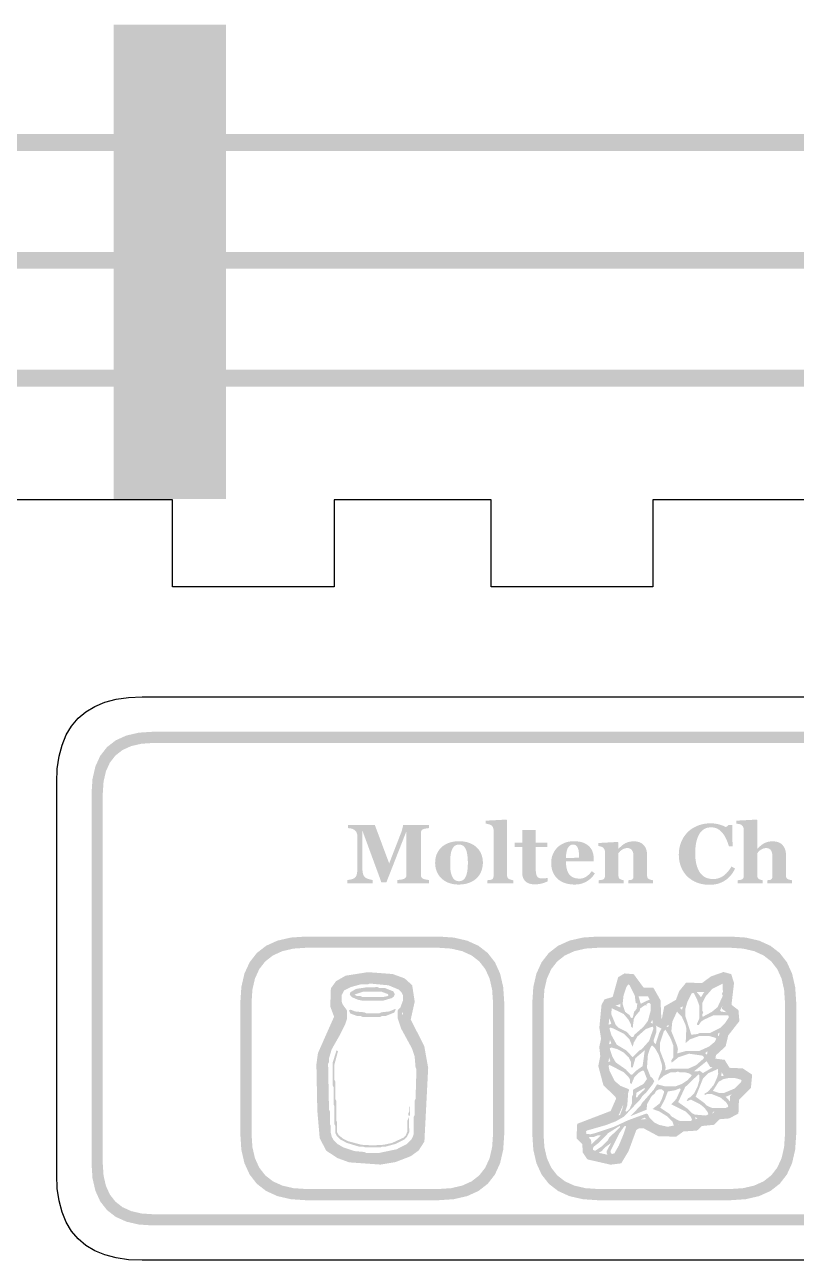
# Model space of a CAD drawing. Header units: millimetres. Extents: x 6 to 294, y 109 to 451.
# Drawn here: x 188.83 to 216.31, y 369.76 to 413.8 of the extents above; entities that cross this region are included whole.
import ezdxf

# ---------------------------------------------------------------- set-up
doc = ezdxf.new("R2010")
doc.units = ezdxf.units.MM
doc.layers.add('CUT', color=1, linetype='Continuous')
doc.layers.add('RASTER', color=7, linetype='Continuous')

msp = doc.modelspace()

# ---------------------------------------------------------------- hatches: boundary and pattern name
at = {"layer": 'RASTER'}
for points in [[(192, 413.8), (196, 413.8), (196, 396.9), (192, 396.9)], [(194.55, 410.42), (194.545, 410.348), (194.531, 410.278), (194.508, 410.21), (194.476, 410.145), (194.436, 410.085), (194.389, 410.031), (194.335, 409.984), (194.275, 409.944), (194.21, 409.912), (194.142, 409.889), (194.072, 409.875), (194, 409.87), (193.928, 409.875), (193.858, 409.889), (193.79, 409.912), (193.725, 409.944), (193.665, 409.984), (193.611, 410.031), (193.564, 410.085), (193.524, 410.145), (193.492, 410.21), (193.469, 410.278), (193.455, 410.348), (193.45, 410.42), (193.455, 410.492), (193.469, 410.562), (193.492, 410.63), (193.524, 410.695), (193.564, 410.755), (193.611, 410.809), (193.665, 410.856), (193.725, 410.896), (193.79, 410.928), (193.858, 410.951), (193.928, 410.965), (194, 410.97), (194.072, 410.965), (194.142, 410.951), (194.21, 410.928), (194.275, 410.896), (194.335, 410.856), (194.389, 410.809), (194.436, 410.755), (194.476, 410.695), (194.508, 410.63), (194.531, 410.562), (194.545, 410.492)], [(178.1, 409.9), (249.9, 409.9), (249.9, 409.3), (178.1, 409.3)], [(178.1, 405.7), (249.9, 405.7), (249.9, 405.1), (178.1, 405.1)], [(194.55, 405.35), (194.545, 405.278), (194.531, 405.208), (194.508, 405.14), (194.476, 405.075), (194.436, 405.015), (194.389, 404.961), (194.335, 404.914), (194.275, 404.874), (194.21, 404.842), (194.142, 404.819), (194.072, 404.805), (194, 404.8), (193.928, 404.805), (193.858, 404.819), (193.79, 404.842), (193.725, 404.874), (193.665, 404.914), (193.611, 404.961), (193.564, 405.015), (193.524, 405.075), (193.492, 405.14), (193.469, 405.208), (193.455, 405.278), (193.45, 405.35), (193.455, 405.422), (193.469, 405.492), (193.492, 405.56), (193.524, 405.625), (193.564, 405.685), (193.611, 405.739), (193.665, 405.786), (193.725, 405.826), (193.79, 405.858), (193.858, 405.881), (193.928, 405.895), (194, 405.9), (194.072, 405.895), (194.142, 405.881), (194.21, 405.858), (194.275, 405.826), (194.335, 405.786), (194.389, 405.739), (194.436, 405.685), (194.476, 405.625), (194.508, 405.56), (194.531, 405.492), (194.545, 405.422)], [(178.1, 401.5), (249.9, 401.5), (249.9, 400.9), (178.1, 400.9)], [(194.55, 400.28), (194.545, 400.208), (194.531, 400.138), (194.508, 400.07), (194.476, 400.005), (194.436, 399.945), (194.389, 399.891), (194.335, 399.844), (194.275, 399.804), (194.21, 399.772), (194.142, 399.749), (194.072, 399.735), (194, 399.73), (193.928, 399.735), (193.858, 399.749), (193.79, 399.772), (193.725, 399.804), (193.665, 399.844), (193.611, 399.891), (193.564, 399.945), (193.524, 400.005), (193.492, 400.07), (193.469, 400.138), (193.455, 400.208), (193.45, 400.28), (193.455, 400.352), (193.469, 400.422), (193.492, 400.49), (193.524, 400.555), (193.564, 400.615), (193.611, 400.669), (193.665, 400.716), (193.725, 400.756), (193.79, 400.788), (193.858, 400.811), (193.928, 400.825), (194, 400.83), (194.072, 400.825), (194.142, 400.811), (194.21, 400.788), (194.275, 400.756), (194.335, 400.716), (194.389, 400.669), (194.436, 400.615), (194.476, 400.555), (194.508, 400.49), (194.531, 400.422), (194.545, 400.352)], [(206.227, 383.2), (205.308, 383.2), (205.308, 383.307), (205.318, 383.308), (205.327, 383.308), (205.336, 383.309), (205.346, 383.31), (205.355, 383.311), (205.364, 383.312), (205.373, 383.313), (205.382, 383.314), (205.391, 383.315), (205.399, 383.317), (205.408, 383.318), (205.416, 383.32), (205.424, 383.322), (205.431, 383.324), (205.439, 383.326), (205.446, 383.329), (205.457, 383.334), (205.467, 383.339), (205.477, 383.344), (205.485, 383.35), (205.493, 383.357), (205.499, 383.364), (205.505, 383.371), (205.509, 383.379), (205.513, 383.388), (205.517, 383.397), (205.52, 383.407), (205.522, 383.418), (205.524, 383.429), (205.525, 383.441), (205.526, 383.453), (205.526, 383.467), (205.526, 385.09), (205.526, 385.103), (205.525, 385.117), (205.523, 385.13), (205.521, 385.143), (205.517, 385.156), (205.514, 385.169), (205.509, 385.181), (205.504, 385.193), (205.498, 385.204), (205.491, 385.215), (205.484, 385.225), (205.477, 385.235), (205.469, 385.244), (205.461, 385.252), (205.452, 385.259), (205.443, 385.265), (205.435, 385.27), (205.426, 385.275), (205.417, 385.28), (205.406, 385.284), (205.394, 385.289), (205.382, 385.293), (205.369, 385.298), (205.354, 385.302), (205.34, 385.306), (205.325, 385.31), (205.312, 385.313), (205.298, 385.316), (205.286, 385.318), (205.273, 385.32), (205.261, 385.322), (205.249, 385.323), (205.249, 385.429), (205.986, 385.468), (206.008, 385.444), (206.008, 383.486), (206.009, 383.472), (206.009, 383.46), (206.011, 383.448), (206.013, 383.437), (206.016, 383.426), (206.019, 383.416), (206.023, 383.406), (206.027, 383.398), (206.032, 383.39), (206.038, 383.382), (206.045, 383.375), (206.052, 383.368), (206.06, 383.361), (206.069, 383.355), (206.079, 383.35), (206.089, 383.345), (206.096, 383.342), (206.104, 383.339), (206.111, 383.336), (206.119, 383.333), (206.127, 383.33), (206.134, 383.327), (206.142, 383.324), (206.15, 383.322), (206.159, 383.319), (206.167, 383.317), (206.176, 383.315), (206.186, 383.313), (206.195, 383.311), (206.205, 383.309), (206.216, 383.308), (206.227, 383.307)], [(216.157, 383.2), (215.275, 383.2), (215.275, 383.307), (215.282, 383.308), (215.29, 383.308), (215.298, 383.309), (215.307, 383.31), (215.316, 383.311), (215.325, 383.312), (215.334, 383.313), (215.344, 383.314), (215.353, 383.315), (215.362, 383.317), (215.371, 383.318), (215.378, 383.32), (215.385, 383.322), (215.392, 383.324), (215.397, 383.326), (215.402, 383.329), (215.41, 383.333), (215.417, 383.338), (215.423, 383.343), (215.429, 383.349), (215.434, 383.355), (215.438, 383.361), (215.442, 383.368), (215.446, 383.376), (215.448, 383.384), (215.451, 383.393), (215.453, 383.403), (215.455, 383.414), (215.456, 383.426), (215.457, 383.438), (215.458, 383.452), (215.458, 383.467), (215.458, 384.152), (215.457, 384.189), (215.454, 384.223), (215.45, 384.255), (215.444, 384.284), (215.436, 384.311), (215.426, 384.336), (215.415, 384.358), (215.402, 384.378), (215.387, 384.395), (215.37, 384.41), (215.353, 384.423), (215.333, 384.434), (215.312, 384.442), (215.29, 384.448), (215.266, 384.451), (215.241, 384.452), (215.227, 384.452), (215.212, 384.451), (215.198, 384.45), (215.185, 384.448), (215.171, 384.446), (215.158, 384.443), (215.145, 384.439), (215.132, 384.435), (215.119, 384.43), (215.107, 384.425), (215.094, 384.419), (215.082, 384.413), (215.07, 384.407), (215.057, 384.399), (215.045, 384.392), (215.033, 384.384), (215.023, 384.376), (215.013, 384.369), (215.004, 384.361), (214.995, 384.354), (214.987, 384.346), (214.979, 384.339), (214.972, 384.331), (214.965, 384.324), (214.959, 384.316), (214.953, 384.309), (214.947, 384.301), (214.941, 384.295), (214.936, 384.288), (214.931, 384.282), (214.926, 384.275), (214.922, 384.269), (214.922, 383.483), (214.922, 383.47), (214.923, 383.457), (214.924, 383.445), (214.925, 383.434), (214.927, 383.424), (214.929, 383.414), (214.932, 383.405), (214.935, 383.397), (214.939, 383.389), (214.943, 383.382), (214.948, 383.375), (214.954, 383.368), (214.961, 383.362), (214.968, 383.356), (214.976, 383.35), (214.985, 383.345), (214.991, 383.342), (214.997, 383.339), (215.003, 383.336), (215.01, 383.333), (215.018, 383.33), (215.026, 383.327), (215.034, 383.324), (215.043, 383.322), (215.052, 383.319), (215.061, 383.317), (215.069, 383.315), (215.078, 383.313), (215.087, 383.311), (215.095, 383.309), (215.104, 383.308), (215.112, 383.307), (215.112, 383.2), (214.222, 383.2), (214.222, 383.307), (214.231, 383.308), (214.241, 383.308), (214.25, 383.309), (214.259, 383.31), (214.268, 383.311), (214.278, 383.312), (214.287, 383.313), (214.296, 383.314), (214.304, 383.315), (214.313, 383.317), (214.321, 383.318), (214.33, 383.32), (214.337, 383.322), (214.345, 383.324), (214.352, 383.326), (214.359, 383.329), (214.371, 383.334), (214.381, 383.339), (214.39, 383.344), (214.399, 383.35), (214.406, 383.357), (214.413, 383.364), (214.418, 383.371), (214.423, 383.379), (214.427, 383.388), (214.43, 383.397), (214.433, 383.407), (214.436, 383.418), (214.438, 383.429), (214.439, 383.441), (214.44, 383.453), (214.44, 383.467), (214.44, 385.1), (214.44, 385.112), (214.439, 385.124), (214.437, 385.136), (214.434, 385.148), (214.431, 385.161), (214.428, 385.174), (214.423, 385.186), (214.418, 385.2), (214.412, 385.212), (214.406, 385.224), (214.399, 385.235), (214.392, 385.246), (214.384, 385.255), (214.375, 385.264), (214.366, 385.272), (214.356, 385.279), (214.349, 385.283), (214.34, 385.288), (214.331, 385.292), (214.321, 385.296), (214.31, 385.299), (214.298, 385.303), (214.285, 385.306), (214.271, 385.309), (214.258, 385.311), (214.244, 385.314), (214.231, 385.316), (214.219, 385.318), (214.206, 385.319), (214.195, 385.321), (214.183, 385.322), (214.172, 385.323), (214.172, 385.429), (214.9, 385.468), (214.922, 385.444), (214.922, 384.436), (214.928, 384.436), (214.941, 384.449), (214.955, 384.461), (214.968, 384.472), (214.981, 384.484), (214.993, 384.495), (215.005, 384.506), (215.017, 384.516), (215.028, 384.526), (215.04, 384.536), (215.052, 384.547), (215.064, 384.557), (215.078, 384.567), (215.092, 384.577), (215.106, 384.587), (215.121, 384.597), (215.137, 384.608), (215.151, 384.616), (215.166, 384.625), (215.182, 384.633), (215.2, 384.64), (215.218, 384.648), (215.237, 384.655), (215.257, 384.661), (215.279, 384.668), (215.301, 384.674), (215.323, 384.679), (215.346, 384.683), (215.369, 384.686), (215.393, 384.689), (215.417, 384.691), (215.442, 384.692), (215.467, 384.693), (215.524, 384.691), (215.578, 384.684), (215.628, 384.674), (215.675, 384.659), (215.717, 384.639), (215.756, 384.616), (215.792, 384.588), (215.823, 384.556), (215.851, 384.521), (215.876, 384.483), (215.896, 384.442), (215.913, 384.399), (215.926, 384.352), (215.935, 384.303), (215.941, 384.252), (215.943, 384.198), (215.943, 383.48), (215.943, 383.467), (215.944, 383.454), (215.945, 383.442), (215.947, 383.431), (215.949, 383.421), (215.952, 383.411), (215.955, 383.402), (215.959, 383.393), (215.963, 383.386), (215.969, 383.378), (215.975, 383.371), (215.982, 383.364), (215.99, 383.358), (215.999, 383.352), (216.008, 383.347), (216.019, 383.342), (216.026, 383.339), (216.033, 383.336), (216.04, 383.334), (216.047, 383.331), (216.054, 383.329), (216.062, 383.326), (216.07, 383.324), (216.078, 383.322), (216.086, 383.319), (216.095, 383.317), (216.104, 383.315), (216.114, 383.314), (216.124, 383.312), (216.134, 383.31), (216.145, 383.308), (216.157, 383.307)], [(203.229, 383.2), (202.103, 383.2), (202.103, 383.314), (202.116, 383.315), (202.129, 383.317), (202.144, 383.318), (202.158, 383.32), (202.174, 383.322), (202.19, 383.324), (202.208, 383.326), (202.225, 383.329), (202.243, 383.331), (202.259, 383.334), (202.273, 383.337), (202.286, 383.34), (202.298, 383.342), (202.308, 383.345), (202.317, 383.348), (202.324, 383.351), (202.337, 383.357), (202.349, 383.363), (202.361, 383.37), (202.371, 383.377), (202.38, 383.385), (202.388, 383.393), (202.395, 383.402), (202.402, 383.411), (202.407, 383.421), (202.412, 383.431), (202.416, 383.442), (202.419, 383.454), (202.422, 383.467), (202.424, 383.48), (202.425, 383.493), (202.425, 383.508), (202.425, 385.06), (201.71, 383.234), (201.526, 383.234), (201.522, 383.247), (201.517, 383.264), (201.511, 383.283), (201.503, 383.306), (201.494, 383.331), (201.484, 383.36), (201.473, 383.391), (201.461, 383.426), (201.448, 383.461), (201.436, 383.494), (201.424, 383.525), (201.414, 383.555), (201.403, 383.583), (201.394, 383.609), (201.385, 383.633), (201.376, 383.656), (200.851, 385.084), (200.851, 383.82), (200.851, 383.776), (200.852, 383.734), (200.854, 383.696), (200.857, 383.66), (200.86, 383.627), (200.864, 383.596), (200.869, 383.568), (200.875, 383.544), (200.881, 383.521), (200.889, 383.499), (200.897, 383.48), (200.906, 383.462), (200.917, 383.445), (200.928, 383.43), (200.94, 383.417), (200.953, 383.405), (200.963, 383.397), (200.975, 383.39), (200.989, 383.382), (201.004, 383.375), (201.021, 383.368), (201.041, 383.361), (201.061, 383.353), (201.084, 383.346), (201.107, 383.34), (201.128, 383.334), (201.147, 383.329), (201.165, 383.325), (201.18, 383.321), (201.194, 383.318), (201.206, 383.316), (201.217, 383.314), (201.217, 383.2), (200.323, 383.2), (200.323, 383.314), (200.333, 383.316), (200.344, 383.317), (200.357, 383.319), (200.371, 383.321), (200.387, 383.324), (200.404, 383.327), (200.423, 383.33), (200.443, 383.334), (200.463, 383.338), (200.482, 383.343), (200.5, 383.349), (200.518, 383.355), (200.534, 383.362), (200.55, 383.37), (200.564, 383.378), (200.578, 383.388), (200.592, 383.399), (200.605, 383.412), (200.617, 383.426), (200.627, 383.443), (200.636, 383.461), (200.645, 383.481), (200.651, 383.502), (200.657, 383.526), (200.662, 383.552), (200.666, 383.58), (200.67, 383.611), (200.673, 383.644), (200.675, 383.68), (200.676, 383.719), (200.677, 383.76), (200.678, 383.804), (200.678, 384.833), (200.677, 384.856), (200.676, 384.878), (200.674, 384.899), (200.672, 384.919), (200.669, 384.938), (200.665, 384.956), (200.66, 384.973), (200.654, 384.989), (200.648, 385.004), (200.641, 385.019), (200.633, 385.032), (200.625, 385.045), (200.616, 385.057), (200.606, 385.068), (200.595, 385.079), (200.584, 385.088), (200.569, 385.099), (200.554, 385.109), (200.54, 385.118), (200.525, 385.126), (200.51, 385.132), (200.494, 385.138), (200.479, 385.143), (200.464, 385.147), (200.448, 385.15), (200.433, 385.153), (200.417, 385.155), (200.402, 385.158), (200.386, 385.16), (200.371, 385.162), (200.355, 385.163), (200.339, 385.164), (200.339, 385.279), (201.296, 385.279), (201.809, 383.906), (202.241, 385.021), (202.246, 385.037), (202.252, 385.053), (202.257, 385.07), (202.262, 385.088), (202.268, 385.107), (202.273, 385.126), (202.278, 385.146), (202.283, 385.167), (202.288, 385.188), (202.292, 385.206), (202.296, 385.223), (202.299, 385.238), (202.301, 385.251), (202.303, 385.262), (202.304, 385.271), (202.305, 385.279), (203.227, 385.279), (203.227, 385.164), (203.215, 385.164), (203.203, 385.163), (203.191, 385.161), (203.179, 385.16), (203.166, 385.158), (203.154, 385.157), (203.141, 385.155), (203.128, 385.153), (203.116, 385.15), (203.103, 385.148), (203.091, 385.145), (203.078, 385.142), (203.066, 385.139), (203.054, 385.136), (203.042, 385.133), (203.03, 385.129), (203.017, 385.124), (203.004, 385.118), (202.993, 385.112), (202.983, 385.105), (202.974, 385.097), (202.966, 385.088), (202.96, 385.079), (202.955, 385.069), (202.951, 385.059), (202.947, 385.048), (202.944, 385.037), (202.941, 385.026), (202.939, 385.014), (202.938, 385.003), (202.937, 384.991), (202.937, 384.978), (202.937, 383.506), (202.937, 383.493), (202.938, 383.481), (202.939, 383.469), (202.941, 383.458), (202.944, 383.447), (202.947, 383.437), (202.951, 383.427), (202.955, 383.418), (202.96, 383.409), (202.966, 383.4), (202.974, 383.392), (202.983, 383.384), (202.993, 383.376), (203.004, 383.369), (203.017, 383.362), (203.03, 383.355), (203.038, 383.352), (203.047, 383.349), (203.057, 383.346), (203.069, 383.342), (203.081, 383.339), (203.095, 383.336), (203.11, 383.333), (203.126, 383.33), (203.142, 383.328), (203.158, 383.325), (203.172, 383.323), (203.185, 383.32), (203.198, 383.319), (203.209, 383.317), (203.22, 383.315), (203.229, 383.314)], [(207.457, 383.267), (207.433, 383.257), (207.409, 383.247), (207.385, 383.238), (207.36, 383.228), (207.335, 383.219), (207.309, 383.21), (207.283, 383.202), (207.256, 383.193), (207.229, 383.186), (207.2, 383.179), (207.17, 383.173), (207.138, 383.169), (207.104, 383.165), (207.07, 383.163), (207.033, 383.161), (206.996, 383.16), (206.94, 383.162), (206.889, 383.167), (206.841, 383.176), (206.797, 383.188), (206.756, 383.204), (206.719, 383.223), (206.686, 383.246), (206.656, 383.272), (206.631, 383.301), (206.608, 383.333), (206.589, 383.369), (206.574, 383.407), (206.561, 383.448), (206.553, 383.492), (206.548, 383.54), (206.546, 383.59), (206.546, 384.489), (206.282, 384.489), (206.282, 384.647), (206.552, 384.647), (206.552, 385.091), (207.028, 385.091), (207.028, 384.647), (207.438, 384.647), (207.438, 384.489), (207.031, 384.489), (207.031, 383.686), (207.031, 383.645), (207.034, 383.607), (207.037, 383.572), (207.043, 383.54), (207.049, 383.511), (207.058, 383.485), (207.067, 383.463), (207.078, 383.443), (207.091, 383.426), (207.107, 383.412), (207.125, 383.399), (207.145, 383.389), (207.167, 383.381), (207.192, 383.376), (207.219, 383.373), (207.249, 383.371), (207.259, 383.371), (207.271, 383.372), (207.283, 383.372), (207.296, 383.373), (207.31, 383.374), (207.326, 383.375), (207.342, 383.376), (207.359, 383.377), (207.376, 383.379), (207.391, 383.38), (207.406, 383.382), (207.419, 383.383), (207.43, 383.385), (207.44, 383.387), (207.449, 383.389), (207.457, 383.39)], [(213.212, 383.144), (213.156, 383.145), (213.1, 383.149), (213.045, 383.155), (212.991, 383.163), (212.938, 383.173), (212.886, 383.186), (212.835, 383.201), (212.785, 383.218), (212.736, 383.238), (212.688, 383.259), (212.642, 383.283), (212.598, 383.309), (212.556, 383.337), (212.515, 383.367), (212.475, 383.399), (212.437, 383.433), (212.402, 383.468), (212.369, 383.506), (212.337, 383.545), (212.308, 383.587), (212.28, 383.63), (212.255, 383.676), (212.231, 383.724), (212.209, 383.773), (212.189, 383.825), (212.172, 383.877), (212.158, 383.931), (212.146, 383.986), (212.137, 384.043), (212.131, 384.1), (212.127, 384.159), (212.125, 384.22), (212.127, 384.279), (212.131, 384.338), (212.137, 384.396), (212.147, 384.452), (212.158, 384.508), (212.173, 384.562), (212.19, 384.615), (212.21, 384.667), (212.232, 384.718), (212.256, 384.767), (212.282, 384.814), (212.311, 384.859), (212.342, 384.903), (212.374, 384.945), (212.409, 384.985), (212.446, 385.024), (212.485, 385.06), (212.525, 385.094), (212.567, 385.125), (212.611, 385.155), (212.656, 385.183), (212.704, 385.208), (212.754, 385.232), (212.805, 385.253), (212.858, 385.272), (212.912, 385.289), (212.966, 385.303), (213.022, 385.314), (213.078, 385.323), (213.136, 385.329), (213.194, 385.333), (213.253, 385.334), (213.296, 385.334), (213.338, 385.332), (213.379, 385.328), (213.419, 385.324), (213.457, 385.318), (213.495, 385.311), (213.532, 385.302), (213.568, 385.293), (213.603, 385.282), (213.637, 385.271), (213.669, 385.26), (213.699, 385.248), (213.729, 385.236), (213.757, 385.224), (213.783, 385.211), (213.809, 385.198), (213.899, 385.279), (214.027, 385.279), (214.04, 384.52), (213.911, 384.52), (213.883, 384.604), (213.853, 384.682), (213.823, 384.754), (213.79, 384.821), (213.757, 384.882), (213.722, 384.937), (213.685, 384.986), (213.647, 385.03), (213.608, 385.068), (213.566, 385.101), (213.523, 385.129), (213.477, 385.152), (213.429, 385.169), (213.379, 385.182), (213.327, 385.19), (213.272, 385.192), (213.206, 385.188), (213.143, 385.177), (213.084, 385.158), (213.03, 385.132), (212.98, 385.097), (212.934, 385.056), (212.891, 385.007), (212.853, 384.95), (212.82, 384.886), (212.791, 384.816), (212.766, 384.74), (212.746, 384.658), (212.73, 384.57), (212.719, 384.476), (212.712, 384.376), (212.71, 384.269), (212.711, 384.209), (212.713, 384.15), (212.717, 384.094), (212.722, 384.04), (212.729, 383.988), (212.738, 383.939), (212.748, 383.892), (212.759, 383.847), (212.772, 383.804), (212.785, 383.763), (212.8, 383.725), (212.816, 383.689), (212.832, 383.655), (212.85, 383.622), (212.868, 383.593), (212.887, 383.565), (212.909, 383.538), (212.932, 383.513), (212.955, 383.49), (212.98, 383.468), (213.005, 383.449), (213.032, 383.431), (213.059, 383.415), (213.088, 383.401), (213.117, 383.389), (213.147, 383.379), (213.178, 383.37), (213.21, 383.362), (213.242, 383.357), (213.275, 383.353), (213.309, 383.35), (213.344, 383.349), (213.395, 383.351), (213.444, 383.356), (213.492, 383.365), (213.538, 383.377), (213.583, 383.393), (213.627, 383.412), (213.669, 383.435), (213.71, 383.461), (213.749, 383.49), (213.788, 383.524), (213.826, 383.56), (213.863, 383.601), (213.899, 383.645), (213.934, 383.692), (213.969, 383.743), (214.002, 383.798), (214.128, 383.721), (214.112, 383.69), (214.095, 383.659), (214.078, 383.629), (214.061, 383.599), (214.042, 383.571), (214.024, 383.543), (214.004, 383.517), (213.984, 383.491), (213.964, 383.466), (213.943, 383.442), (213.92, 383.418), (213.898, 383.396), (213.874, 383.375), (213.849, 383.354), (213.824, 383.334), (213.798, 383.316), (213.769, 383.296), (213.739, 383.278), (213.708, 383.26), (213.677, 383.244), (213.644, 383.229), (213.611, 383.215), (213.577, 383.202), (213.543, 383.19), (213.507, 383.179), (213.47, 383.17), (213.431, 383.162), (213.39, 383.156), (213.348, 383.151), (213.304, 383.147), (213.259, 383.145), (213.212, 383.144)], [(211.208, 383.2), (210.327, 383.2), (210.327, 383.307), (210.334, 383.308), (210.341, 383.308), (210.349, 383.309), (210.357, 383.31), (210.366, 383.311), (210.375, 383.312), (210.384, 383.313), (210.394, 383.314), (210.404, 383.315), (210.413, 383.317), (210.421, 383.318), (210.429, 383.32), (210.436, 383.322), (210.443, 383.324), (210.449, 383.326), (210.454, 383.329), (210.461, 383.333), (210.468, 383.338), (210.475, 383.343), (210.48, 383.349), (210.486, 383.355), (210.49, 383.361), (210.494, 383.368), (210.498, 383.376), (210.501, 383.384), (210.504, 383.393), (210.506, 383.403), (210.508, 383.414), (210.509, 383.426), (210.51, 383.438), (210.511, 383.452), (210.511, 383.467), (210.511, 384.152), (210.51, 384.188), (210.508, 384.222), (210.503, 384.254), (210.497, 384.283), (210.49, 384.31), (210.48, 384.335), (210.469, 384.357), (210.456, 384.377), (210.442, 384.395), (210.426, 384.41), (210.408, 384.423), (210.388, 384.434), (210.367, 384.442), (210.345, 384.448), (210.32, 384.451), (210.294, 384.452), (210.28, 384.452), (210.266, 384.451), (210.252, 384.45), (210.238, 384.448), (210.224, 384.446), (210.211, 384.443), (210.198, 384.439), (210.185, 384.435), (210.173, 384.43), (210.16, 384.425), (210.148, 384.419), (210.135, 384.413), (210.123, 384.407), (210.111, 384.399), (210.099, 384.392), (210.086, 384.384), (210.076, 384.376), (210.066, 384.369), (210.057, 384.361), (210.048, 384.354), (210.04, 384.346), (210.032, 384.339), (210.025, 384.331), (210.018, 384.324), (210.012, 384.316), (210.006, 384.309), (210, 384.301), (209.995, 384.295), (209.989, 384.288), (209.984, 384.282), (209.98, 384.275), (209.975, 384.269), (209.975, 383.483), (209.975, 383.47), (209.976, 383.458), (209.977, 383.447), (209.979, 383.436), (209.981, 383.425), (209.983, 383.415), (209.986, 383.406), (209.99, 383.397), (209.994, 383.389), (209.998, 383.381), (210.003, 383.374), (210.009, 383.367), (210.015, 383.361), (210.022, 383.355), (210.03, 383.35), (210.038, 383.345), (210.044, 383.342), (210.051, 383.339), (210.057, 383.336), (210.064, 383.333), (210.072, 383.33), (210.08, 383.327), (210.088, 383.324), (210.097, 383.322), (210.105, 383.319), (210.114, 383.317), (210.123, 383.315), (210.131, 383.313), (210.14, 383.311), (210.149, 383.309), (210.157, 383.308), (210.166, 383.307), (210.166, 383.2), (209.275, 383.2), (209.275, 383.307), (209.284, 383.308), (209.293, 383.309), (209.302, 383.309), (209.312, 383.31), (209.321, 383.311), (209.33, 383.313), (209.34, 383.314), (209.349, 383.315), (209.358, 383.316), (209.367, 383.318), (209.375, 383.319), (209.383, 383.321), (209.391, 383.323), (209.399, 383.325), (209.406, 383.327), (209.413, 383.329), (209.424, 383.333), (209.434, 383.338), (209.444, 383.343), (209.452, 383.349), (209.46, 383.356), (209.466, 383.363), (209.472, 383.371), (209.477, 383.379), (209.481, 383.387), (209.485, 383.397), (209.488, 383.407), (209.49, 383.418), (209.492, 383.429), (209.494, 383.441), (209.494, 383.453), (209.495, 383.467), (209.495, 384.319), (209.494, 384.33), (209.493, 384.342), (209.491, 384.353), (209.489, 384.364), (209.485, 384.375), (209.481, 384.386), (209.477, 384.397), (209.471, 384.408), (209.465, 384.419), (209.459, 384.429), (209.452, 384.439), (209.444, 384.448), (209.436, 384.457), (209.428, 384.465), (209.419, 384.473), (209.41, 384.48), (209.403, 384.485), (209.396, 384.489), (209.388, 384.493), (209.38, 384.496), (209.371, 384.5), (209.362, 384.503), (209.353, 384.507), (209.343, 384.51), (209.333, 384.512), (209.322, 384.515), (209.312, 384.517), (209.301, 384.519), (209.289, 384.521), (209.278, 384.523), (209.266, 384.524), (209.254, 384.526), (209.254, 384.633), (209.953, 384.671), (209.975, 384.649), (209.975, 384.436), (209.981, 384.436), (209.991, 384.446), (210.003, 384.456), (210.014, 384.466), (210.026, 384.477), (210.039, 384.488), (210.052, 384.499), (210.066, 384.512), (210.081, 384.524), (210.095, 384.537), (210.109, 384.549), (210.123, 384.56), (210.137, 384.571), (210.15, 384.581), (210.163, 384.59), (210.176, 384.599), (210.189, 384.608), (210.203, 384.616), (210.218, 384.625), (210.234, 384.633), (210.252, 384.64), (210.27, 384.648), (210.289, 384.655), (210.31, 384.661), (210.331, 384.668), (210.353, 384.674), (210.376, 384.679), (210.399, 384.683), (210.422, 384.686), (210.445, 384.689), (210.469, 384.691), (210.494, 384.692), (210.519, 384.693), (210.576, 384.691), (210.63, 384.684), (210.681, 384.674), (210.727, 384.659), (210.77, 384.64), (210.81, 384.616), (210.845, 384.589), (210.877, 384.557), (210.905, 384.522), (210.929, 384.484), (210.949, 384.443), (210.966, 384.4), (210.979, 384.353), (210.989, 384.304), (210.994, 384.252), (210.996, 384.198), (210.996, 383.48), (210.996, 383.467), (210.997, 383.454), (210.998, 383.442), (211, 383.431), (211.002, 383.421), (211.005, 383.411), (211.008, 383.402), (211.012, 383.393), (211.017, 383.386), (211.022, 383.378), (211.028, 383.371), (211.035, 383.364), (211.043, 383.358), (211.052, 383.352), (211.062, 383.347), (211.072, 383.342), (211.078, 383.34), (211.085, 383.337), (211.091, 383.334), (211.098, 383.332), (211.106, 383.329), (211.114, 383.327), (211.122, 383.324), (211.13, 383.322), (211.139, 383.319), (211.148, 383.317), (211.157, 383.315), (211.167, 383.313), (211.177, 383.311), (211.187, 383.309), (211.198, 383.308), (211.208, 383.307)]]:
    msp.add_hatch(color=7, dxfattribs=at).paths.add_polyline_path(points)
h = msp.add_hatch(color=7, dxfattribs=at)
h.paths.add_polyline_path([(191.207, 386.4), (191.241, 386.916), (191.344, 387.362), (191.516, 387.741), (191.757, 388.05), (192.066, 388.291), (192.444, 388.463), (192.891, 388.566), (193.407, 388.6), (250.607, 388.6), (251.122, 388.566), (251.569, 388.463), (251.947, 388.291), (252.257, 388.05), (252.497, 387.741), (252.669, 387.362), (252.772, 386.916), (252.807, 386.4), (252.807, 373.2), (252.772, 372.684), (252.669, 372.237), (252.497, 371.859), (252.257, 371.55), (251.947, 371.309), (251.569, 371.138), (251.122, 371.034), (250.607, 371), (193.407, 371), (192.891, 371.034), (192.444, 371.138), (192.066, 371.309), (191.757, 371.55), (191.516, 371.859), (191.344, 372.237), (191.241, 372.684), (191.207, 373.2)])
h.paths.add_polyline_path([(191.607, 386.4), (191.607, 373.2), (191.635, 372.778), (191.719, 372.413), (191.86, 372.103), (192.057, 371.85), (192.31, 371.653), (192.619, 371.513), (192.985, 371.428), (193.407, 371.4), (250.607, 371.4), (251.028, 371.428), (251.394, 371.513), (251.703, 371.653), (251.957, 371.85), (252.153, 372.103), (252.294, 372.413), (252.378, 372.778), (252.407, 373.2), (252.407, 386.4), (252.378, 386.822), (252.294, 387.188), (252.153, 387.497), (251.957, 387.75), (251.703, 387.947), (251.394, 388.088), (251.028, 388.172), (250.607, 388.2), (193.407, 388.2), (192.985, 388.172), (192.619, 388.088), (192.31, 387.947), (192.057, 387.75), (191.86, 387.497), (191.719, 387.188), (191.635, 386.822), (191.607, 386.4)], flags=0)
h = msp.add_hatch(color=7, dxfattribs=at)
h.paths.add_polyline_path([(204.923, 384.48), (204.949, 384.454), (204.974, 384.427), (204.997, 384.399), (205.018, 384.369), (205.038, 384.338), (205.057, 384.306), (205.073, 384.273), (205.088, 384.239), (205.102, 384.203), (205.113, 384.167), (205.123, 384.13), (205.131, 384.092), (205.137, 384.054), (205.142, 384.014), (205.145, 383.975), (205.145, 383.934), (205.145, 383.894), (205.142, 383.854), (205.138, 383.815), (205.131, 383.776), (205.123, 383.738), (205.114, 383.7), (205.102, 383.663), (205.089, 383.627), (205.074, 383.592), (205.058, 383.557), (205.039, 383.525), (205.02, 383.493), (204.998, 383.463), (204.975, 383.434), (204.951, 383.406), (204.924, 383.38), (204.895, 383.354), (204.864, 383.328), (204.831, 383.305), (204.797, 383.283), (204.762, 383.263), (204.726, 383.244), (204.688, 383.227), (204.648, 383.212), (204.607, 383.198), (204.565, 383.186), (204.521, 383.176), (204.476, 383.168), (204.43, 383.161), (204.382, 383.157), (204.332, 383.154), (204.281, 383.153), (204.237, 383.154), (204.194, 383.156), (204.151, 383.16), (204.11, 383.166), (204.069, 383.173), (204.029, 383.182), (203.99, 383.192), (203.952, 383.204), (203.915, 383.218), (203.879, 383.233), (203.845, 383.25), (203.811, 383.268), (203.778, 383.289), (203.747, 383.31), (203.716, 383.333), (203.687, 383.358), (203.659, 383.383), (203.634, 383.41), (203.61, 383.438), (203.587, 383.468), (203.566, 383.499), (203.546, 383.531), (203.528, 383.565), (203.511, 383.601), (203.496, 383.637), (203.483, 383.675), (203.471, 383.714), (203.462, 383.754), (203.455, 383.794), (203.45, 383.836), (203.447, 383.879), (203.446, 383.924), (203.447, 383.967), (203.45, 384.009), (203.454, 384.05), (203.46, 384.09), (203.468, 384.128), (203.478, 384.165), (203.489, 384.202), (203.503, 384.236), (203.518, 384.27), (203.534, 384.303), (203.553, 384.335), (203.573, 384.366), (203.595, 384.396), (203.619, 384.425), (203.645, 384.453), (203.672, 384.48), (203.7, 384.505), (203.729, 384.529), (203.76, 384.551), (203.793, 384.571), (203.827, 384.59), (203.863, 384.608), (203.9, 384.624), (203.939, 384.639), (203.98, 384.652), (204.021, 384.664), (204.064, 384.674), (204.107, 384.682), (204.152, 384.688), (204.199, 384.692), (204.246, 384.695), (204.294, 384.696), (204.345, 384.695), (204.394, 384.692), (204.441, 384.688), (204.487, 384.682), (204.532, 384.674), (204.574, 384.664), (204.616, 384.652), (204.655, 384.639), (204.694, 384.624), (204.731, 384.608), (204.766, 384.59), (204.8, 384.571), (204.833, 384.551), (204.864, 384.529), (204.894, 384.505), (204.923, 384.48)])
h.paths.add_polyline_path([(204.548, 383.465), (204.556, 383.486), (204.563, 383.508), (204.57, 383.532), (204.576, 383.556), (204.582, 383.581), (204.587, 383.608), (204.591, 383.636), (204.595, 383.664), (204.599, 383.694), (204.602, 383.725), (204.605, 383.758), (204.607, 383.791), (204.609, 383.826), (204.61, 383.862), (204.611, 383.899), (204.611, 383.937), (204.611, 383.963), (204.61, 383.99), (204.609, 384.018), (204.607, 384.047), (204.605, 384.076), (204.603, 384.107), (204.6, 384.139), (204.596, 384.171), (204.592, 384.203), (204.588, 384.234), (204.583, 384.262), (204.578, 384.289), (204.572, 384.314), (204.566, 384.338), (204.559, 384.359), (204.552, 384.379), (204.543, 384.402), (204.533, 384.423), (204.522, 384.443), (204.51, 384.462), (204.498, 384.479), (204.484, 384.495), (204.47, 384.51), (204.455, 384.524), (204.439, 384.537), (204.422, 384.547), (204.403, 384.556), (204.384, 384.564), (204.364, 384.57), (204.343, 384.574), (204.321, 384.576), (204.297, 384.577), (204.272, 384.576), (204.248, 384.573), (204.225, 384.569), (204.204, 384.563), (204.184, 384.555), (204.165, 384.545), (204.147, 384.533), (204.131, 384.52), (204.116, 384.505), (204.102, 384.489), (204.088, 384.472), (204.076, 384.454), (204.064, 384.435), (204.054, 384.415), (204.044, 384.394), (204.035, 384.372), (204.028, 384.351), (204.021, 384.328), (204.015, 384.305), (204.009, 384.281), (204.004, 384.256), (204, 384.231), (203.996, 384.204), (203.993, 384.176), (203.99, 384.148), (203.988, 384.12), (203.986, 384.091), (203.984, 384.062), (203.983, 384.033), (203.982, 384.003), (203.981, 383.973), (203.981, 383.943), (203.981, 383.904), (203.982, 383.866), (203.982, 383.831), (203.983, 383.797), (203.985, 383.765), (203.987, 383.734), (203.989, 383.705), (203.991, 383.678), (203.994, 383.652), (203.998, 383.626), (204.003, 383.6), (204.009, 383.573), (204.015, 383.547), (204.023, 383.521), (204.032, 383.494), (204.041, 383.468), (204.05, 383.446), (204.06, 383.425), (204.07, 383.405), (204.082, 383.387), (204.095, 383.369), (204.108, 383.353), (204.122, 383.338), (204.138, 383.325), (204.154, 383.312), (204.171, 383.301), (204.19, 383.292), (204.209, 383.285), (204.23, 383.279), (204.251, 383.275), (204.274, 383.273), (204.297, 383.272), (204.319, 383.273), (204.34, 383.275), (204.36, 383.279), (204.379, 383.284), (204.397, 383.291), (204.415, 383.299), (204.432, 383.309), (204.448, 383.321), (204.464, 383.334), (204.478, 383.348), (204.492, 383.364), (204.505, 383.381), (204.517, 383.4), (204.528, 383.42), (204.538, 383.442), (204.548, 383.465)], flags=0)
h = msp.add_hatch(color=7, dxfattribs=at)
h.paths.add_polyline_path([(209.134, 383.55), (209.121, 383.529), (209.107, 383.509), (209.093, 383.489), (209.078, 383.469), (209.062, 383.449), (209.045, 383.43), (209.028, 383.411), (209.01, 383.393), (208.992, 383.374), (208.973, 383.357), (208.953, 383.34), (208.933, 383.324), (208.912, 383.308), (208.891, 383.294), (208.868, 383.279), (208.846, 383.266), (208.821, 383.252), (208.796, 383.24), (208.772, 383.228), (208.747, 383.217), (208.722, 383.207), (208.697, 383.198), (208.672, 383.189), (208.647, 383.182), (208.622, 383.175), (208.595, 383.169), (208.568, 383.164), (208.539, 383.16), (208.51, 383.157), (208.48, 383.155), (208.449, 383.154), (208.416, 383.153), (208.363, 383.154), (208.312, 383.157), (208.262, 383.162), (208.215, 383.169), (208.169, 383.177), (208.125, 383.188), (208.083, 383.2), (208.042, 383.215), (208.004, 383.231), (207.967, 383.248), (207.932, 383.267), (207.898, 383.287), (207.867, 383.308), (207.837, 383.331), (207.809, 383.355), (207.782, 383.38), (207.757, 383.407), (207.734, 383.435), (207.713, 383.463), (207.693, 383.494), (207.674, 383.525), (207.658, 383.557), (207.643, 383.591), (207.629, 383.626), (207.617, 383.661), (207.607, 383.698), (207.598, 383.735), (207.591, 383.773), (207.586, 383.812), (207.582, 383.851), (207.579, 383.891), (207.579, 383.932), (207.579, 383.97), (207.582, 384.006), (207.586, 384.043), (207.592, 384.079), (207.6, 384.114), (207.609, 384.15), (207.621, 384.184), (207.634, 384.219), (207.648, 384.253), (207.664, 384.285), (207.681, 384.317), (207.7, 384.348), (207.72, 384.378), (207.742, 384.407), (207.765, 384.435), (207.79, 384.463), (207.815, 384.488), (207.843, 384.512), (207.872, 384.535), (207.902, 384.557), (207.934, 384.577), (207.968, 384.596), (208.004, 384.614), (208.041, 384.631), (208.079, 384.646), (208.119, 384.659), (208.16, 384.67), (208.201, 384.679), (208.244, 384.687), (208.288, 384.692), (208.334, 384.695), (208.38, 384.696), (208.43, 384.695), (208.478, 384.692), (208.523, 384.689), (208.567, 384.683), (208.608, 384.676), (208.646, 384.668), (208.683, 384.657), (208.717, 384.646), (208.749, 384.633), (208.78, 384.619), (208.809, 384.603), (208.837, 384.586), (208.864, 384.569), (208.889, 384.55), (208.913, 384.529), (208.935, 384.508), (208.955, 384.487), (208.974, 384.464), (208.991, 384.441), (209.007, 384.417), (209.022, 384.392), (209.035, 384.366), (209.046, 384.339), (209.057, 384.311), (209.066, 384.283), (209.073, 384.254), (209.08, 384.224), (209.085, 384.195), (209.089, 384.165), (209.092, 384.135), (209.094, 384.104), (209.095, 384.073), (209.095, 383.978), (208.104, 383.978), (208.106, 383.905), (208.112, 383.837), (208.121, 383.773), (208.133, 383.713), (208.15, 383.659), (208.17, 383.608), (208.193, 383.562), (208.22, 383.521), (208.251, 383.484), (208.287, 383.452), (208.326, 383.425), (208.37, 383.403), (208.418, 383.386), (208.47, 383.374), (208.527, 383.367), (208.588, 383.364), (208.622, 383.365), (208.655, 383.369), (208.687, 383.375), (208.719, 383.383), (208.749, 383.394), (208.779, 383.406), (208.808, 383.422), (208.835, 383.44), (208.862, 383.459), (208.888, 383.48), (208.913, 383.502), (208.937, 383.525), (208.96, 383.55), (208.982, 383.575), (209.003, 383.602), (209.023, 383.631)])
h.paths.add_polyline_path([(208.575, 384.107), (208.575, 384.129), (208.574, 384.151), (208.573, 384.173), (208.572, 384.196), (208.571, 384.218), (208.57, 384.241), (208.568, 384.264), (208.566, 384.287), (208.563, 384.309), (208.561, 384.331), (208.557, 384.351), (208.554, 384.371), (208.55, 384.389), (208.545, 384.406), (208.54, 384.423), (208.535, 384.438), (208.529, 384.454), (208.522, 384.47), (208.514, 384.485), (208.506, 384.498), (208.497, 384.511), (208.487, 384.522), (208.478, 384.532), (208.467, 384.542), (208.456, 384.55), (208.444, 384.557), (208.431, 384.563), (208.418, 384.568), (208.404, 384.572), (208.389, 384.575), (208.374, 384.576), (208.358, 384.577), (208.33, 384.575), (208.304, 384.57), (208.28, 384.561), (208.256, 384.548), (208.235, 384.532), (208.214, 384.513), (208.195, 384.489), (208.178, 384.463), (208.162, 384.432), (208.148, 384.397), (208.136, 384.358), (208.126, 384.315), (208.118, 384.268), (208.111, 384.216), (208.107, 384.161), (208.104, 384.101)], flags=0)
h = msp.add_hatch(color=7, dxfattribs=at)
h.paths.add_polyline_path([(196.507, 378.95), (196.543, 379.501), (196.653, 379.978), (196.837, 380.382), (197.094, 380.713), (197.425, 380.97), (197.828, 381.153), (198.306, 381.263), (198.857, 381.3), (203.557, 381.3), (204.107, 381.263), (204.585, 381.153), (204.989, 380.97), (205.319, 380.713), (205.576, 380.382), (205.76, 379.978), (205.87, 379.501), (205.907, 378.95), (205.907, 374.25), (205.87, 373.699), (205.76, 373.222), (205.576, 372.818), (205.319, 372.487), (204.989, 372.23), (204.585, 372.047), (204.107, 371.937), (203.557, 371.9), (198.857, 371.9), (198.306, 371.937), (197.828, 372.047), (197.425, 372.23), (197.094, 372.487), (196.837, 372.818), (196.653, 373.222), (196.543, 373.699), (196.507, 374.25)])
h.paths.add_polyline_path([(196.907, 378.95), (196.907, 374.25), (196.937, 373.793), (197.028, 373.397), (197.181, 373.062), (197.394, 372.788), (197.668, 372.574), (198.003, 372.422), (198.4, 372.33), (198.857, 372.3), (203.557, 372.3), (204.014, 372.33), (204.41, 372.422), (204.745, 372.574), (205.019, 372.787), (205.232, 373.062), (205.385, 373.397), (205.476, 373.793), (205.507, 374.25), (205.507, 378.95), (205.476, 379.407), (205.385, 379.803), (205.232, 380.138), (205.019, 380.413), (204.745, 380.626), (204.41, 380.778), (204.014, 380.87), (203.557, 380.9), (198.857, 380.9), (198.4, 380.87), (198.003, 380.778), (197.668, 380.626), (197.394, 380.412), (197.181, 380.138), (197.028, 379.803), (196.937, 379.407), (196.907, 378.95)], flags=0)
h = msp.add_hatch(color=7, dxfattribs=at)
h.paths.add_polyline_path([(206.907, 378.95), (206.943, 379.501), (207.053, 379.978), (207.237, 380.382), (207.494, 380.713), (207.825, 380.97), (208.228, 381.153), (208.706, 381.263), (209.257, 381.3), (213.957, 381.3), (214.507, 381.263), (214.985, 381.153), (215.389, 380.97), (215.719, 380.713), (215.976, 380.382), (216.16, 379.978), (216.27, 379.501), (216.307, 378.95), (216.307, 374.25), (216.27, 373.699), (216.16, 373.222), (215.976, 372.818), (215.719, 372.487), (215.389, 372.23), (214.985, 372.047), (214.507, 371.937), (213.957, 371.9), (209.257, 371.9), (208.706, 371.937), (208.228, 372.047), (207.825, 372.23), (207.494, 372.487), (207.237, 372.818), (207.053, 373.222), (206.943, 373.699), (206.907, 374.25)])
h.paths.add_polyline_path([(207.307, 378.95), (207.307, 374.25), (207.337, 373.793), (207.428, 373.397), (207.581, 373.062), (207.794, 372.788), (208.068, 372.574), (208.403, 372.422), (208.8, 372.33), (209.257, 372.3), (213.957, 372.3), (214.414, 372.33), (214.81, 372.422), (215.145, 372.574), (215.419, 372.787), (215.632, 373.062), (215.785, 373.397), (215.876, 373.793), (215.907, 374.25), (215.907, 378.95), (215.876, 379.407), (215.785, 379.803), (215.632, 380.138), (215.419, 380.413), (215.145, 380.626), (214.81, 380.778), (214.414, 380.87), (213.957, 380.9), (209.257, 380.9), (208.8, 380.87), (208.403, 380.778), (208.068, 380.626), (207.794, 380.412), (207.581, 380.138), (207.428, 379.803), (207.337, 379.407), (207.307, 378.95)], flags=0)
h = msp.add_hatch(color=7, dxfattribs=at)
h.paths.add_polyline_path([(201.052, 380.03), (201.934, 379.963), (202.36, 379.807), (202.628, 379.565), (202.718, 378.978), (202.576, 378.343), (203.058, 377.394), (203.198, 376.617), (203.063, 373.991), (202.86, 373.676), (202.578, 373.47), (202.032, 373.26), (201.503, 373.171), (200.383, 373.251), (199.969, 373.403), (199.569, 373.664), (199.335, 374.108), (199.249, 375.089), (199.216, 376.745), (199.272, 377.146), (199.846, 378.443), (199.71, 378.809), (199.732, 379.455), (199.916, 379.709), (200.257, 379.904)])
h.paths.add_polyline_path([(201.065, 379.708), (200.365, 379.597), (200.134, 379.465), (200.048, 379.346), (200.032, 378.862), (200.191, 378.432), (199.583, 377.057), (199.537, 376.726), (199.568, 375.107), (199.648, 374.2), (199.813, 373.886), (200.113, 373.691), (200.451, 373.567), (201.488, 373.493), (201.948, 373.571), (202.423, 373.753), (202.623, 373.9), (202.748, 374.092), (202.876, 376.597), (202.752, 377.291), (202.239, 378.301), (202.392, 378.989), (202.329, 379.404), (202.191, 379.528), (201.866, 379.647), (201.065, 379.708)], flags=0)
h = msp.add_hatch(color=7, dxfattribs=at)
h.paths.add_polyline_path([(200.863, 379.776), (201.528, 379.786), (201.592, 379.754), (201.72, 379.754), (202.074, 379.658), (202.308, 379.539), (202.372, 379.474), (202.459, 379.304), (202.491, 379.08), (202.459, 379.015), (202.459, 378.855), (202.372, 378.685), (202.266, 378.566), (202.298, 378.309), (202.481, 377.914), (202.844, 377.249), (202.94, 376.8), (202.94, 375.772), (202.908, 375.708), (202.908, 375.034), (202.876, 374.97), (202.876, 374.295), (202.844, 374.135), (202.757, 373.965), (202.533, 373.74), (202.074, 373.525), (201.656, 373.428), (201.431, 373.428), (201.367, 373.396), (201.046, 373.396), (200.982, 373.428), (200.564, 373.46), (200.243, 373.557), (199.88, 373.74), (199.688, 373.932), (199.601, 374.103), (199.537, 374.359), (199.505, 375.323), (199.473, 375.387), (199.473, 376.896), (199.601, 377.346), (200.083, 378.245), (200.147, 378.469), (200.137, 378.588), (200.041, 378.685), (199.954, 378.855), (199.922, 379.208), (200.041, 379.474), (200.169, 379.571), (200.532, 379.722)])
h.paths.add_polyline_path([(201.11, 379.625), (201.046, 379.593), (200.789, 379.593), (200.436, 379.497), (200.202, 379.378), (200.115, 379.208), (200.115, 378.983), (200.147, 378.887), (200.308, 378.662), (200.308, 378.373), (200.243, 378.18), (200.041, 377.773), (199.762, 377.281), (199.665, 376.96), (199.665, 376.832), (199.633, 376.768), (199.665, 375.13), (199.697, 375.066), (199.697, 374.616), (199.73, 374.552), (199.73, 374.295), (199.762, 374.167), (199.816, 374.061), (199.977, 373.9), (200.179, 373.782), (200.564, 373.653), (200.918, 373.621), (200.982, 373.589), (201.463, 373.589), (202.074, 373.717), (202.436, 373.9), (202.597, 374.061), (202.651, 374.167), (202.684, 374.263), (202.684, 374.873), (202.716, 374.937), (202.716, 375.451), (202.748, 375.515), (202.78, 376.575), (202.748, 376.639), (202.716, 377.025), (202.619, 377.314), (202.234, 378.02), (202.106, 378.405), (202.106, 378.662), (202.212, 378.781), (202.298, 379.015), (202.298, 379.208), (202.244, 379.314), (202.147, 379.41), (201.785, 379.561)], flags=0)
h.paths.add_polyline_path([(200.991, 379.487), (201.399, 379.497), (201.463, 379.465), (201.656, 379.465), (201.955, 379.346), (202.009, 379.24), (201.968, 379.153), (201.89, 379.102), (201.592, 379.015), (200.853, 379.015), (200.693, 379.047), (200.491, 379.134), (200.426, 379.198), (200.404, 379.24), (200.426, 379.314), (200.629, 379.433)], flags=0)
h.paths.add_polyline_path([(200.885, 379.336), (200.574, 379.23), (200.661, 379.176), (200.789, 379.176), (200.853, 379.144), (201.592, 379.144), (201.752, 379.176), (201.785, 379.208), (201.762, 379.25), (201.528, 379.336)], flags=0)
h.paths.add_polyline_path([(202.019, 378.717), (202.041, 378.694), (201.987, 378.588), (201.688, 378.469), (201.56, 378.469), (201.496, 378.437), (200.853, 378.437), (200.789, 378.469), (200.661, 378.469), (200.426, 378.556), (200.372, 378.662), (200.436, 378.694), (200.596, 378.63), (200.918, 378.598), (200.982, 378.566), (201.463, 378.566), (201.528, 378.598), (201.817, 378.63)], flags=0)
h.paths.add_polyline_path([(199.932, 377.24), (199.986, 377.217), (199.858, 376.736), (199.858, 376.19), (199.89, 376.125), (199.89, 375.515), (199.922, 375.451), (199.922, 374.745), (199.954, 374.681), (199.954, 374.327), (200.009, 374.221), (200.169, 374.093), (200.34, 374.006), (200.821, 373.878), (201.216, 373.855), (201.624, 373.878), (201.913, 373.942), (202.308, 374.125), (202.404, 374.221), (202.459, 374.359), (202.459, 374.745), (202.513, 374.864), (202.523, 374.327), (202.436, 374.157), (202.34, 374.061), (202.041, 373.91), (201.688, 373.814), (201.56, 373.814), (201.496, 373.782), (200.95, 373.782), (200.885, 373.814), (200.725, 373.814), (200.308, 373.942), (200.073, 374.061), (199.945, 374.189), (199.89, 374.295), (199.89, 374.552), (199.858, 374.616), (199.858, 375.259), (199.826, 375.323), (199.826, 375.933), (199.794, 375.997), (199.794, 376.8)], flags=0)
h.paths.add_polyline_path([(202.533, 375.249), (202.555, 375.226), (202.555, 374.937), (202.523, 374.905), (202.491, 374.937), (202.491, 375.002), (202.523, 375.066)], flags=0)
h = msp.add_hatch(color=7, dxfattribs=at)
h.paths.add_polyline_path([(213.714, 380.034), (213.991, 379.963), (214.092, 379.642), (214.001, 378.867), (214.249, 378.676), (214.284, 378.286), (213.886, 377.776), (213.793, 377.386), (213.449, 377.069), (213.429, 376.955), (213.434, 376.948), (213.759, 376.904), (213.931, 376.621), (214.401, 376.6), (214.738, 376.375), (214.694, 375.906), (214.267, 375.473), (214.249, 374.992), (213.922, 374.816), (213.576, 374.788), (213.377, 374.589), (212.95, 374.546), (212.774, 374.383), (212.292, 374.352), (212.032, 374.168), (211.403, 374.179), (210.865, 374.467), (210.687, 374.456), (210.61, 374.399), (210.334, 373.648), (210.073, 373.215), (209.694, 373.168), (208.87, 373.356), (208.703, 373.605), (208.688, 373.905), (208.481, 374.112), (208.506, 374.624), (209.699, 375.082), (209.887, 375.512), (209.877, 375.579), (209.439, 375.997), (209.258, 376.684), (209.327, 377.031), (209.293, 377.366), (209.356, 377.658), (209.294, 378.053), (209.373, 378.868), (209.481, 379.061), (209.769, 379.145), (209.966, 379.853), (210.193, 379.984), (210.519, 379.957), (210.868, 379.483), (211.214, 379.483), (211.473, 379.028), (211.503, 378.382), (211.517, 378.375), (211.524, 378.38), (211.605, 378.805), (212.023, 379.043), (212.139, 379.354), (212.385, 379.655), (212.953, 379.644), (213.276, 379.88)])
h.paths.add_polyline_path([(213.729, 379.7), (213.426, 379.594), (213.055, 379.322), (212.534, 379.332), (212.42, 379.192), (212.282, 378.822), (211.892, 378.6), (211.813, 378.183), (211.533, 378.008), (211.193, 378.181), (211.157, 378.937), (211.028, 379.163), (210.706, 379.163), (210.348, 379.65), (210.266, 379.657), (210.239, 379.641), (210.029, 378.887), (209.696, 378.79), (209.685, 378.77), (209.616, 378.063), (209.681, 377.649), (209.617, 377.348), (209.65, 377.015), (209.586, 376.694), (209.725, 376.166), (210.175, 375.736), (210.218, 375.469), (209.939, 374.831), (208.815, 374.4), (208.807, 374.238), (209.001, 374.045), (209.018, 373.71), (209.065, 373.639), (209.71, 373.493), (209.879, 373.513), (210.045, 373.787), (210.343, 374.599), (210.573, 374.769), (210.936, 374.792), (211.486, 374.498), (211.933, 374.49), (212.18, 374.666), (212.64, 374.695), (212.811, 374.853), (213.231, 374.896), (213.433, 375.098), (213.829, 375.13), (213.936, 375.187), (213.951, 375.609), (214.386, 376.05), (214.401, 376.215), (214.298, 376.284), (213.746, 376.309), (213.565, 376.607), (213.242, 376.651), (213.093, 376.89), (213.153, 377.231), (213.504, 377.555), (213.591, 377.919), (213.954, 378.383), (213.943, 378.508), (213.662, 378.724), (213.766, 379.612), (213.739, 379.698), (213.729, 379.7)], flags=0)
h = msp.add_hatch(color=7, dxfattribs=at)
h.paths.add_polyline_path([(210.266, 379.75), (210.4, 379.704), (210.533, 379.537), (210.657, 379.293), (210.767, 378.902), (211.091, 379.059), (211.168, 379.036), (211.224, 378.959), (211.224, 378.792), (211.258, 378.692), (211.191, 378.358), (211.124, 378.225), (211.268, 378.168), (211.325, 378.091), (211.325, 377.891), (211.224, 377.59), (211.248, 377.514), (211.301, 377.467), (211.425, 377.857), (211.515, 378.034), (211.625, 378.125), (211.749, 378.068), (211.792, 378.358), (211.859, 378.559), (211.982, 378.769), (212.093, 378.792), (212.183, 378.749), (212.203, 378.702), (212.249, 378.702), (212.293, 378.993), (212.516, 379.403), (212.627, 379.46), (212.67, 379.437), (212.917, 379.136), (213.017, 379.303), (213.284, 379.57), (213.495, 379.694), (213.728, 379.76), (213.772, 379.737), (213.829, 379.66), (213.829, 379.293), (213.728, 378.926), (213.595, 378.659), (213.628, 378.625), (213.895, 378.592), (214.005, 378.535), (214.029, 378.392), (213.939, 378.215), (213.852, 378.135), (213.805, 378.048), (213.518, 377.834), (213.518, 377.781), (213.595, 377.691), (213.538, 377.514), (213.371, 377.347), (213.084, 377.166), (213.071, 377.133), (213.161, 377.056), (213.161, 376.956), (213.104, 376.846), (212.67, 376.499), (212.794, 376.489), (212.86, 376.522), (212.984, 376.432), (213.361, 376.656), (213.561, 376.689), (213.662, 376.589), (213.638, 376.332), (214.296, 376.355), (214.473, 376.265), (214.496, 376.121), (214.439, 376.011), (214.172, 375.744), (213.795, 375.587), (213.972, 375.397), (214.029, 375.287), (214.005, 375.143), (213.929, 375.087), (213.795, 375.053), (213.361, 375.053), (213.328, 375.02), (213.304, 374.876), (213.228, 374.819), (212.794, 374.819), (212.727, 374.853), (212.703, 374.843), (212.727, 374.786), (212.703, 374.643), (212.56, 374.586), (212.093, 374.619), (212.049, 374.462), (211.959, 374.419), (211.525, 374.419), (211.391, 374.452), (211.148, 374.576), (210.914, 374.843), (210.4, 374.643), (210.223, 374.085), (209.999, 373.574), (209.933, 373.474), (209.822, 373.417), (209.722, 373.417), (209.612, 373.474), (209.555, 373.584), (209.555, 373.651), (209.712, 373.941), (209.512, 373.795), (209.365, 373.641), (209.188, 373.551), (209.088, 373.551), (208.998, 373.594), (208.954, 373.684), (208.978, 373.861), (209.345, 374.209), (209.255, 374.219), (209.088, 374.152), (208.954, 374.152), (208.888, 374.118), (208.744, 374.209), (208.721, 374.419), (208.744, 374.462), (208.854, 374.519), (209.555, 374.719), (210.033, 374.943), (210.123, 375.187), (210.19, 375.521), (210.19, 375.721), (209.946, 375.844), (209.746, 376.045), (209.589, 376.322), (209.522, 376.555), (209.545, 376.799), (209.689, 376.856), (209.555, 377.223), (209.555, 377.39), (209.579, 377.434), (209.722, 377.49), (209.555, 377.924), (209.555, 378.091), (209.579, 378.135), (209.722, 378.191), (209.622, 378.458), (209.599, 378.702), (209.622, 378.792), (209.689, 378.859), (209.822, 378.859), (210.046, 378.769), (210.023, 379.193), (210.089, 379.46), (210.213, 379.704)])
h.paths.add_polyline_path([(213.685, 379.617), (213.318, 379.437), (213.084, 379.17), (212.961, 378.926), (212.961, 378.659), (212.994, 378.592), (212.961, 378.525), (212.971, 378.435), (213.304, 378.615), (213.505, 378.782), (213.695, 379.193), (213.662, 379.26), (213.695, 379.326)], flags=0)
h.paths.add_polyline_path([(210.323, 379.594), (210.256, 379.493), (210.156, 379.193), (210.123, 378.892), (210.213, 378.615), (210.367, 378.502), (210.413, 378.415), (210.457, 378.392), (210.49, 378.425), (210.533, 378.615), (210.624, 378.725), (210.647, 378.916), (210.59, 378.926), (210.557, 379.193), (210.367, 379.57)], flags=0)
h.paths.add_polyline_path([(212.627, 379.293), (212.583, 379.27), (212.426, 378.959), (212.36, 378.725), (212.36, 378.458), (212.57, 377.801), (212.794, 377.824), (212.86, 377.857), (213.228, 377.857), (213.605, 378.048), (213.772, 378.215), (213.905, 378.415), (213.905, 378.468), (213.862, 378.492), (213.361, 378.492), (213.017, 378.335), (212.917, 378.268), (212.837, 378.148), (212.784, 378.148), (212.77, 378.181), (212.86, 378.392), (212.86, 378.826), (212.77, 379.069), (212.67, 379.27)], flags=0)
h.paths.add_polyline_path([(211.024, 378.926), (210.967, 378.882), (210.981, 378.836), (210.924, 378.859), (210.747, 378.736), (210.734, 378.649), (210.58, 378.468), (210.523, 378.358), (210.48, 378.034), (210.423, 378.091), (210.423, 378.158), (210.333, 378.335), (210.166, 378.535), (209.732, 378.749), (209.722, 378.525), (209.879, 378.148), (209.979, 378.048), (210.266, 377.901), (210.447, 377.714), (210.5, 377.714), (210.547, 377.801), (210.867, 378.081), (211.024, 378.291), (211.124, 378.659), (211.124, 378.892), (211.091, 378.926)], flags=0)
h.paths.add_polyline_path([(212.059, 378.625), (211.892, 378.258), (211.859, 377.924), (212.059, 377.423), (212.093, 377.29), (212.069, 377.133), (212.393, 377.223), (212.86, 377.223), (213.204, 377.38), (213.405, 377.547), (213.461, 377.657), (213.428, 377.691), (213.194, 377.757), (212.86, 377.757), (212.516, 377.634), (212.37, 377.5), (212.393, 378.024), (212.36, 378.158), (212.236, 378.435)], flags=0)
h.paths.add_polyline_path([(211.191, 378.091), (210.947, 378.001), (210.647, 377.734), (210.523, 377.524), (210.48, 377.367), (210.367, 377.634), (210.166, 377.834), (209.789, 378.024), (209.689, 378.058), (209.655, 378.024), (209.722, 377.791), (209.912, 377.447), (210.266, 377.233), (210.48, 377), (210.714, 377.233), (210.801, 377.28), (211.068, 377.58), (211.224, 378.024)], flags=0)
h.paths.add_polyline_path([(211.648, 377.981), (211.592, 377.924), (211.458, 377.524), (211.458, 377.223), (211.625, 376.789), (211.659, 376.622), (211.635, 376.532), (211.859, 376.589), (212.46, 376.589), (212.737, 376.712), (213.004, 376.946), (213.027, 376.989), (212.961, 377.056), (212.493, 377.123), (212.116, 377), (211.869, 376.799), (211.859, 376.889), (211.926, 376.989), (211.926, 377.423), (211.835, 377.667)], flags=0)
h.paths.add_polyline_path([(211.181, 377.413), (211.148, 377.4), (211.091, 377.29), (211.024, 377.09), (210.991, 376.622), (211.114, 376.312), (211.201, 376.232), (211.248, 376.145), (211.201, 376.045), (210.967, 375.744), (210.814, 375.597), (210.767, 375.511), (210.166, 374.876), (209.889, 374.719), (209.555, 374.586), (208.854, 374.385), (208.821, 374.352), (208.831, 374.262), (208.988, 374.252), (209.121, 374.285), (209.822, 374.519), (210.323, 374.753), (210.957, 374.986), (211.014, 374.976), (211.081, 374.843), (211.248, 374.676), (211.425, 374.586), (211.725, 374.519), (211.949, 374.562), (211.902, 374.696), (211.702, 374.896), (211.435, 375.063), (211.191, 375.153), (211.435, 375.344), (211.525, 375.521), (211.592, 375.721), (211.592, 375.788), (211.525, 375.854), (211.425, 375.854), (211.315, 375.798), (211.268, 375.711), (211.148, 375.597), (210.991, 375.32), (210.981, 375.13), (210.4, 374.896), (210.767, 375.277), (210.814, 375.364), (211.235, 375.844), (211.348, 376.031), (211.659, 375.955), (211.992, 375.955), (212.236, 376.045), (212.436, 376.178), (212.593, 376.355), (212.493, 376.422), (212.36, 376.455), (212.159, 376.455), (212.093, 376.489), (211.992, 376.455), (211.825, 376.455), (211.582, 376.332), (211.401, 376.165), (211.401, 376.245), (211.525, 376.555), (211.525, 376.722), (211.415, 377.08), (211.268, 377.333)], flags=0)
h.paths.add_polyline_path([(209.712, 377.347), (209.665, 377.313), (209.689, 377.223), (209.756, 377.023), (209.879, 376.813), (210.233, 376.566), (210.413, 376.379), (210.467, 376.379), (210.58, 376.499), (210.834, 376.679), (210.914, 377.247), (210.58, 376.966), (210.49, 376.656), (210.457, 376.622), (210.423, 376.656), (210.423, 376.823), (210.333, 377), (210.166, 377.166), (209.922, 377.29)], flags=0)
h.paths.add_polyline_path([(209.655, 376.722), (209.622, 376.689), (209.655, 376.522), (209.846, 376.145), (210.046, 375.978), (210.333, 375.864), (210.356, 375.821), (210.323, 375.754), (210.29, 375.287), (210.223, 375.087), (210.256, 375.053), (210.367, 375.143), (210.457, 375.354), (210.457, 375.587), (210.49, 375.654), (210.5, 375.844), (210.867, 376.045), (210.991, 376.222), (210.881, 376.512), (210.824, 376.522), (210.68, 376.432), (210.547, 376.298), (210.433, 376.031), (210.39, 376.088), (210.39, 376.188), (210.333, 376.298), (210.166, 376.465)], flags=0)
h.paths.add_polyline_path([(213.518, 376.579), (213.184, 376.432), (212.984, 376.232), (212.727, 375.587), (213.037, 375.364), (213.117, 375.277), (213.228, 375.22), (213.328, 375.187), (213.795, 375.187), (213.885, 375.23), (213.872, 375.297), (213.805, 375.397), (213.605, 375.564), (213.294, 375.687), (213.127, 375.687), (213.061, 375.654), (213.027, 375.687), (213.171, 375.778), (213.371, 376.011), (213.495, 376.288), (213.528, 376.422)], flags=0)
h.paths.add_polyline_path([(212.827, 376.389), (212.35, 375.931), (212.103, 375.397), (212.436, 375.163), (212.583, 375.01), (212.693, 374.953), (213.094, 374.92), (213.184, 374.963), (213.137, 375.063), (213.037, 375.197), (212.87, 375.33), (212.56, 375.487), (212.403, 375.43), (212.45, 375.531), (212.537, 375.577), (212.67, 375.711), (212.794, 375.955), (212.86, 376.188), (212.86, 376.355)], flags=0)
h.paths.add_polyline_path([(213.895, 376.255), (213.728, 376.222), (213.551, 376.132), (213.338, 375.798), (213.561, 375.721), (213.728, 375.721), (214.106, 375.878), (214.339, 376.111), (214.363, 376.155), (214.339, 376.198), (214.129, 376.255)], flags=0)
h.paths.add_polyline_path([(210.914, 375.911), (210.614, 375.731), (210.6, 375.564), (210.647, 375.564), (210.68, 375.631), (210.901, 375.844)], flags=0)
h.paths.add_polyline_path([(212.159, 375.888), (211.992, 375.821), (211.735, 375.778), (211.625, 375.487), (211.468, 375.197), (211.769, 374.996), (211.882, 374.876), (212.093, 374.753), (212.193, 374.719), (212.56, 374.719), (212.593, 374.786), (212.537, 374.896), (212.37, 375.063), (211.859, 375.32), (212.036, 375.511), (212.193, 375.854)], flags=0)
h.paths.add_polyline_path([(210.023, 374.552), (209.612, 374.295), (209.265, 373.941), (209.078, 373.795), (209.065, 373.694), (209.145, 373.661), (209.365, 373.808), (209.599, 374.042), (209.645, 374.128), (210.033, 374.509)], flags=0)
h.paths.add_polyline_path([(210.223, 374.552), (210.18, 374.529), (210.013, 374.295), (209.689, 373.651), (209.712, 373.574), (209.756, 373.551), (209.832, 373.574), (209.989, 373.851), (210.156, 374.252), (210.246, 374.529)], flags=0)

# ---------------------------------------------------------------- linework, layer by layer
at = {"layer": 'CUT'}
for points in [[(254.04, 396.86), (250.9, 396.86), (245.263, 396.86), (245.263, 393.76), (239.506, 393.76), (239.506, 396.86), (233.909, 396.86), (233.909, 393.76), (228.152, 393.76), (228.152, 396.86), (222.555, 396.86), (222.555, 393.76), (216.798, 393.76), (216.798, 396.86), (211.202, 396.86), (211.202, 393.76), (205.445, 393.76), (205.445, 396.86), (199.848, 396.86), (199.848, 393.76), (194.091, 393.76), (194.091, 396.86), (188.494, 396.86)], [(251.007, 369.76), (193.006, 369.76), (192.524, 369.781), (192.082, 369.844), (191.681, 369.949), (191.322, 370.097), (191.004, 370.288), (190.728, 370.522), (190.495, 370.797), (190.304, 371.115), (190.156, 371.475), (190.051, 371.875), (189.988, 372.317), (189.967, 372.799), (189.967, 386.801), (189.988, 387.283), (190.051, 387.725), (190.156, 388.125), (190.304, 388.485), (190.495, 388.803), (190.728, 389.078), (191.004, 389.312), (191.322, 389.503), (191.681, 389.651), (192.082, 389.756), (192.524, 389.819), (193.006, 389.84), (251.007, 389.84)]]:
    msp.add_lwpolyline(points, dxfattribs=at)

doc.saveas('drawing.dxf')
